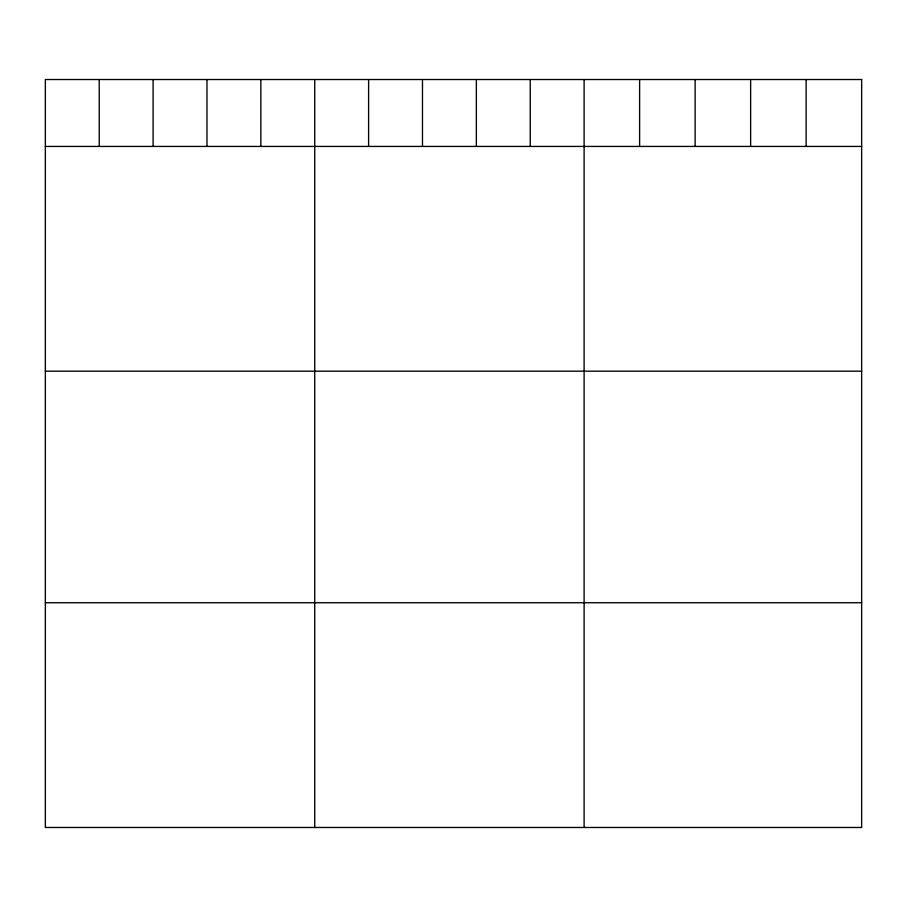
<?xml version="1.0" encoding="UTF-8"?>
<svg xmlns="http://www.w3.org/2000/svg" width="907" height="907" viewBox="0 0 907 907"><rect width="100%" height="100%" fill="white"/><g stroke="black" fill="none" stroke-linecap="round" stroke-linejoin="round"><path stroke-width="1.36" d="M45.35 146.435L861.65 146.435M45.35 371.178L861.65 371.178M45.35 602.736L861.65 602.736M806.142 79.521L806.142 146.435M750.633 79.521L750.633 146.435M695.125 79.521L695.125 146.435M639.616 79.521L639.616 146.435M584.108 79.521L584.108 827.479M530.232 79.521L530.232 146.435M476.356 79.521L476.356 146.435M422.481 79.521L422.481 146.435M368.605 79.521L368.605 146.435M314.729 79.521L314.729 827.479M260.853 79.521L260.853 146.435M206.977 79.521L206.977 146.435M153.102 79.521L153.102 146.435M99.226 79.521L99.226 146.435M861.65 79.521L45.35 79.521L45.35 827.479L861.65 827.479L861.65 79.521"/></g></svg>
